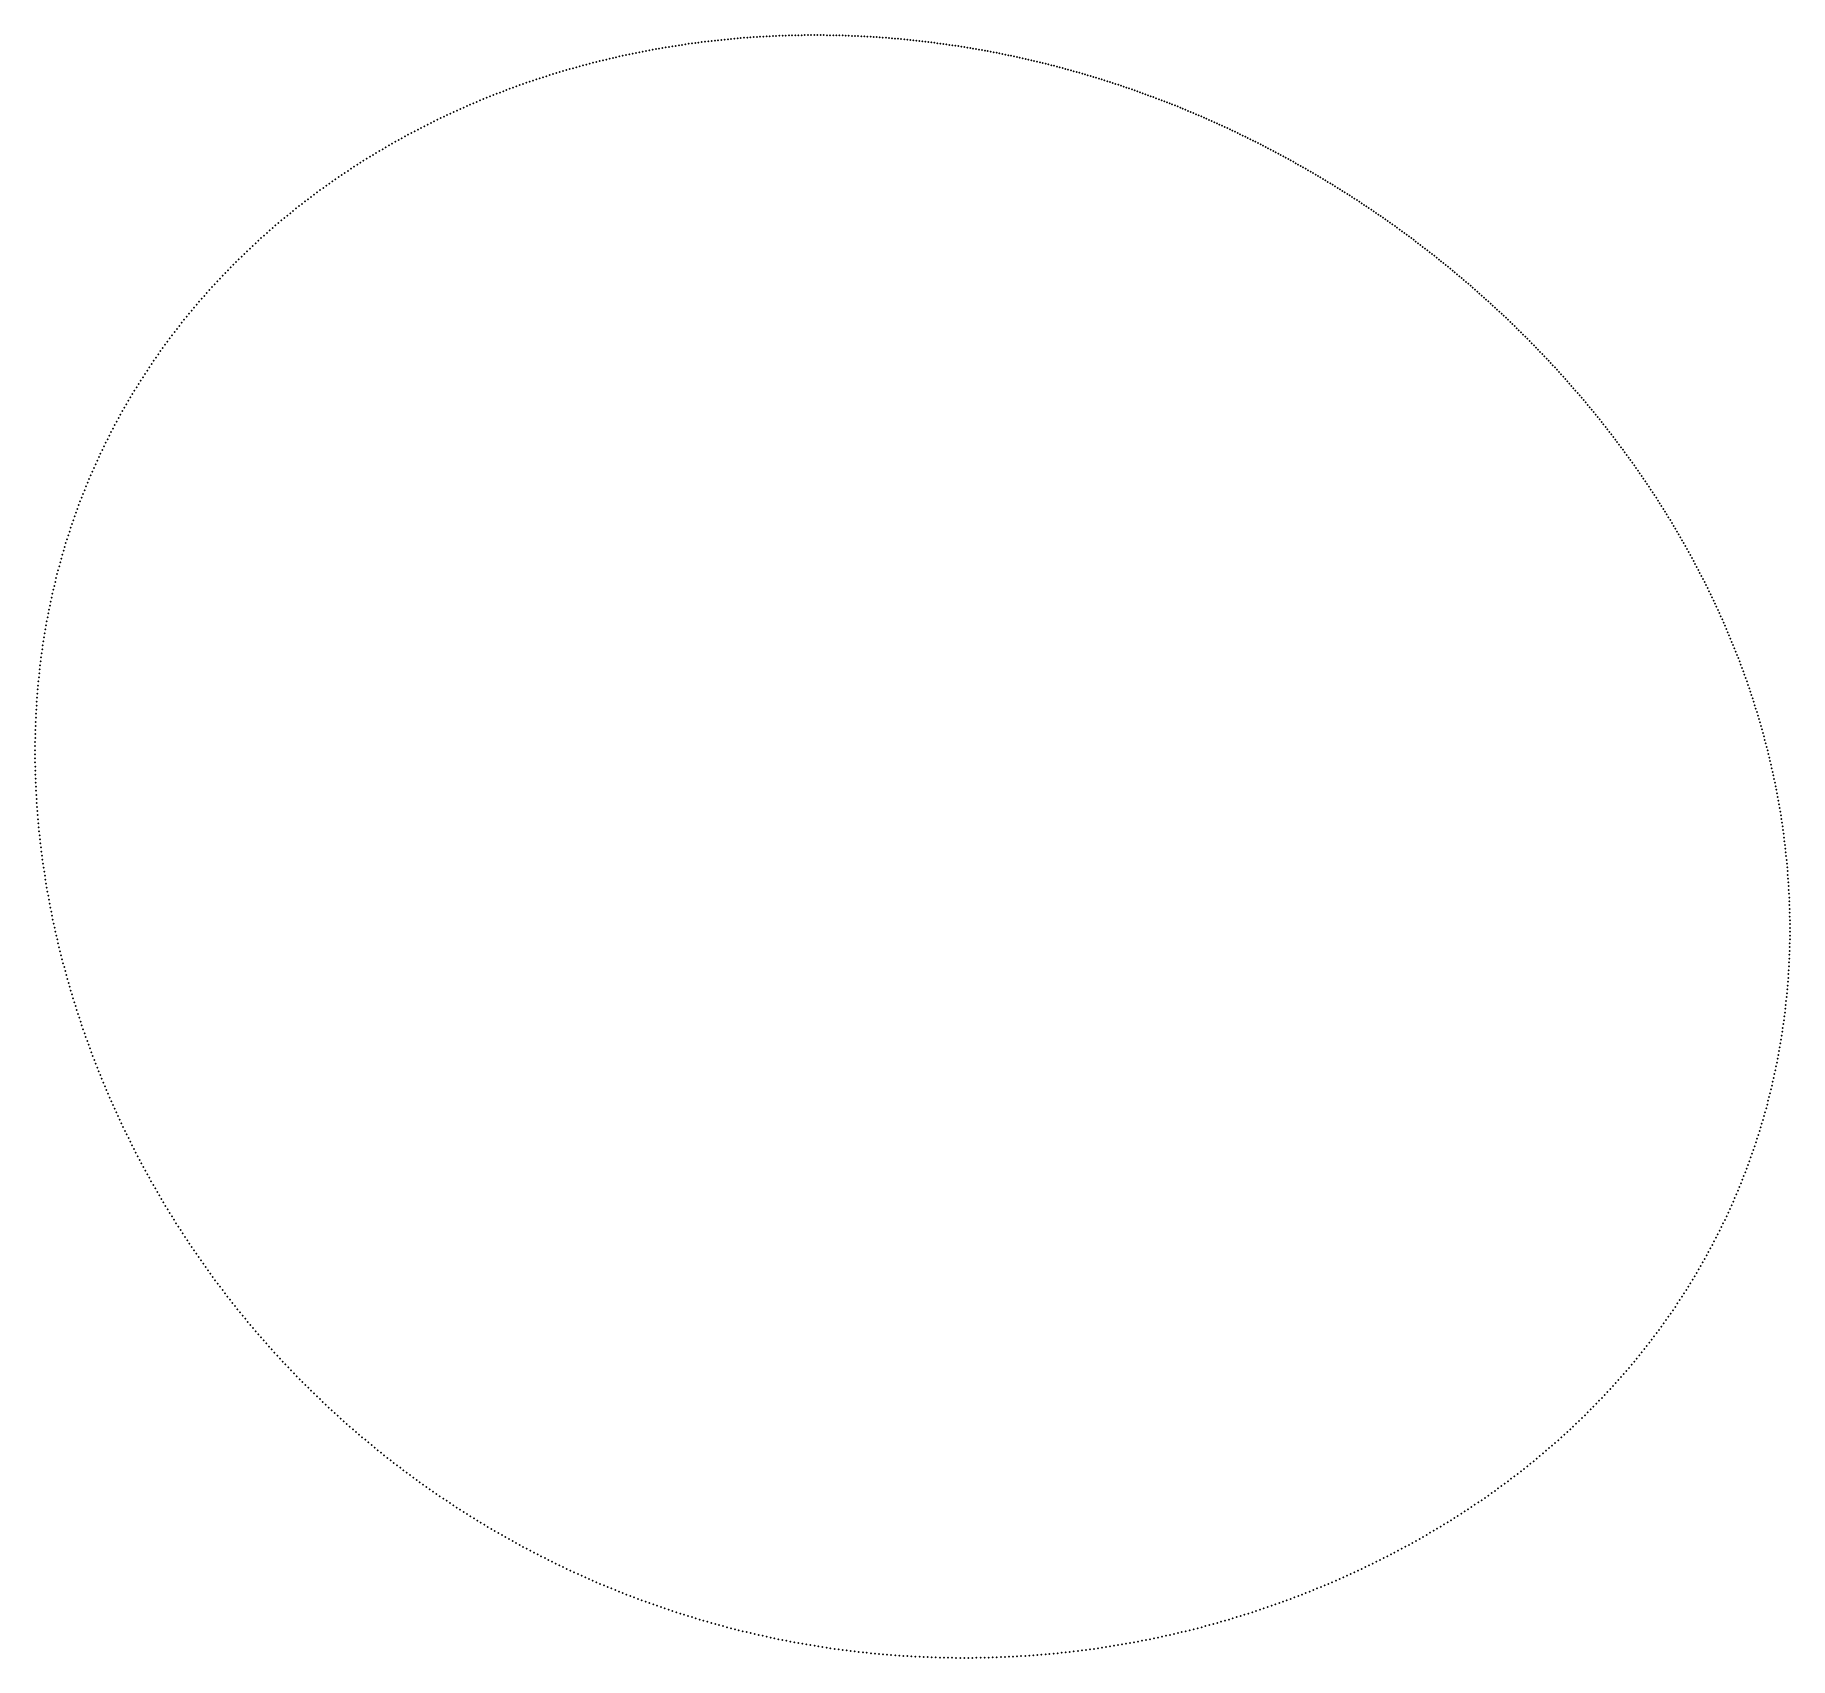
# Model space of a CAD drawing. Header units: metres. Extents: x -101 to 89, y -101 to 75.
import ezdxf

# ---------------------------------------------------------------- set-up
doc = ezdxf.new("R2010")
doc.units = ezdxf.units.M

msp = doc.modelspace()

# ---------------------------------------------------------------- linework, layer by layer
for p in [(-27.69, 74.05), (-27.33, 74.09), (-26.98, 74.13), (-26.63, 74.17), (-26.28, 74.2), (-25.93, 74.24), (-25.57, 74.27), (-25.22, 74.31), (-24.87, 74.34), (-24.52, 74.37), (-24.17, 74.4), (-23.82, 74.43), (-23.47, 74.45), (-23.13, 74.48), (-22.78, 74.5), (-22.43, 74.53), (-22.08, 74.55), (-21.73, 74.57), (-21.39, 74.59), (-21.04, 74.6), (-20.69, 74.62), (-20.35, 74.63), (-20, 74.65), (-19.66, 74.66), (-19.31, 74.67), (-18.97, 74.68), (-18.62, 74.69), (-18.28, 74.7), (-17.94, 74.71), (-17.59, 74.71), (-17.25, 74.72), (-16.91, 74.72), (-16.57, 74.72), (-16.22, 74.72), (-15.88, 74.72), (-15.54, 74.72), (-15.2, 74.72), (-14.86, 74.71), (-14.52, 74.71), (-14.18, 74.7), (-13.84, 74.7), (-13.51, 74.69), (-13.17, 74.68), (-12.83, 74.67), (-12.49, 74.66), (-12.16, 74.64), (-11.82, 74.63), (-11.48, 74.61), (-11.15, 74.6), (-10.81, 74.58), (-10.48, 74.56), (-10.14, 74.54), (-9.81, 74.52), (-9.48, 74.5), (-9.14, 74.48), (-8.81, 74.45), (-8.48, 74.43), (-8.15, 74.4), (-7.82, 74.38), (-7.49, 74.35), (-7.16, 74.32), (-6.83, 74.29), (-6.5, 74.26), (-6.17, 74.23), (-5.84, 74.19), (-5.51, 74.16), (-5.18, 74.13), (-4.86, 74.09), (-4.53, 74.05), (-38.37, 72.17), (-38.01, 72.25), (-37.66, 72.33), (-37.3, 72.42), (-36.94, 72.5), (-36.58, 72.57), (-36.22, 72.65), (-35.86, 72.72), (-35.51, 72.8), (-35.15, 72.87), (-34.79, 72.94), (-34.43, 73.01), (-34.08, 73.08), (-33.72, 73.14), (-33.36, 73.21), (-33.01, 73.27), (-32.65, 73.33), (-32.29, 73.39), (-31.94, 73.45), (-31.58, 73.51), (-31.23, 73.56), (-30.87, 73.62), (-30.52, 73.67), (-30.16, 73.72), (-29.81, 73.78), (-29.45, 73.82), (-29.1, 73.87), (-28.75, 73.92), (-28.39, 73.96), (-28.04, 74.01), (-4.2, 74.01), (-3.88, 73.97), (-3.55, 73.93), (-3.23, 73.89), (-2.9, 73.85), (-2.58, 73.81), (-2.25, 73.76), (-1.93, 73.72), (-1.61, 73.67), (-1.29, 73.63), (-0.96, 73.58), (-0.64, 73.53), (-0.32, 73.48), (0, 73.43), (0.32, 73.38), (0.64, 73.32), (0.96, 73.27), (1.28, 73.22), (1.6, 73.16), (1.91, 73.1), (2.23, 73.05), (2.55, 72.99), (2.87, 72.93), (3.18, 72.87), (3.5, 72.81), (3.81, 72.74), (4.13, 72.68), (4.44, 72.62), (4.76, 72.55), (5.07, 72.49), (5.38, 72.42), (5.69, 72.35), (6.01, 72.28), (6.32, 72.22), (6.63, 72.15), (-45.2, 70.28), (-44.84, 70.39), (-44.48, 70.5), (-44.12, 70.61), (-43.76, 70.72), (-43.41, 70.83), (-43.05, 70.94), (-42.69, 71.04), (-42.33, 71.14), (-41.97, 71.24), (-41.61, 71.34), (-41.25, 71.44), (-40.89, 71.54), (-40.53, 71.63), (-40.17, 71.73), (-39.81, 71.82), (-39.45, 71.91), (-39.09, 72), (-38.73, 72.08), (6.94, 72.07), (7.25, 72), (7.56, 71.93), (7.87, 71.86), (8.18, 71.78), (8.49, 71.71), (8.8, 71.63), (9.1, 71.55), (9.41, 71.47), (9.72, 71.4), (10.02, 71.32), (10.33, 71.24), (10.63, 71.15), (10.94, 71.07), (11.24, 70.99), (11.55, 70.9), (11.85, 70.82), (12.15, 70.73), (12.46, 70.65), (12.76, 70.56), (13.06, 70.47), (13.36, 70.38), (13.66, 70.29), (-50.59, 68.37), (-50.23, 68.51), (-49.87, 68.65), (-49.52, 68.78), (-49.16, 68.92), (-48.8, 69.05), (-48.44, 69.18), (-48.08, 69.31), (-47.72, 69.43), (-47.36, 69.56), (-47, 69.68), (-46.64, 69.81), (-46.28, 69.93), (-45.92, 70.04), (-45.56, 70.16), (13.96, 70.2), (14.26, 70.11), (14.56, 70.02), (14.86, 69.93), (15.16, 69.83), (15.46, 69.74), (15.76, 69.64), (16.06, 69.55), (16.35, 69.45), (16.65, 69.35), (16.95, 69.25), (17.24, 69.15), (17.54, 69.05), (17.83, 68.95), (18.13, 68.85), (18.42, 68.75), (18.71, 68.64), (19.01, 68.54), (19.3, 68.43), (-54.87, 66.56), (-54.52, 66.72), (-54.16, 66.88), (-53.8, 67.04), (-53.45, 67.19), (-53.09, 67.35), (-52.74, 67.5), (-52.38, 67.65), (-52.02, 67.8), (-51.66, 67.94), (-51.31, 68.09), (-50.95, 68.23), (19.59, 68.33), (19.88, 68.22), (20.18, 68.11), (20.47, 68.01), (20.76, 67.9), (21.05, 67.79), (21.34, 67.68), (21.63, 67.56), (21.92, 67.45), (22.21, 67.34), (22.49, 67.23), (22.78, 67.11), (23.07, 67), (23.36, 66.88), (23.64, 66.76), (23.93, 66.65), (24.21, 66.53), (-58.76, 64.69), (-58.41, 64.87), (-58.05, 65.04), (-57.7, 65.22), (-57.35, 65.39), (-57, 65.57), (-56.64, 65.74), (-56.29, 65.91), (-55.94, 66.07), (-55.58, 66.24), (-55.23, 66.4), (24.5, 66.41), (24.78, 66.29), (25.07, 66.17), (25.35, 66.05), (25.64, 65.92), (25.92, 65.8), (26.2, 65.68), (26.48, 65.55), (26.77, 65.43), (27.05, 65.3), (27.33, 65.17), (27.61, 65.05), (27.89, 64.92), (28.17, 64.79), (28.45, 64.66), (-62.24, 62.79), (-61.9, 62.98), (-61.55, 63.18), (-61.2, 63.38), (-60.85, 63.57), (-60.51, 63.76), (-60.16, 63.95), (-59.81, 64.14), (-59.46, 64.32), (-59.11, 64.5), (28.73, 64.53), (29.01, 64.4), (29.29, 64.27), (29.57, 64.13), (29.84, 64), (30.12, 63.86), (30.4, 63.73), (30.67, 63.59), (30.95, 63.46), (31.23, 63.32), (31.5, 63.18), (31.78, 63.04), (32.05, 62.9), (32.33, 62.76), (-65.33, 60.92), (-64.99, 61.13), (-64.65, 61.35), (-64.3, 61.56), (-63.96, 61.77), (-63.62, 61.98), (-63.28, 62.18), (-62.93, 62.38), (-62.59, 62.59), (32.6, 62.62), (32.87, 62.48), (33.15, 62.34), (33.42, 62.19), (33.69, 62.05), (33.96, 61.9), (34.23, 61.76), (34.5, 61.61), (34.78, 61.47), (35.05, 61.32), (35.32, 61.17), (35.59, 61.02), (35.86, 60.87), (-68.36, 58.9), (-68.02, 59.13), (-67.69, 59.36), (-67.35, 59.59), (-67.02, 59.82), (-66.68, 60.04), (-66.34, 60.26), (-66.01, 60.48), (-65.67, 60.7), (36.12, 60.72), (36.39, 60.57), (36.66, 60.41), (36.93, 60.26), (37.2, 60.11), (37.46, 59.95), (37.73, 59.8), (38, 59.64), (38.26, 59.48), (38.53, 59.33), (38.79, 59.17), (39.06, 59.01), (39.32, 58.85), (-70.99, 56.97), (-70.66, 57.22), (-70.34, 57.47), (-70.01, 57.71), (-69.68, 57.95), (-69.35, 58.19), (-69.02, 58.43), (-68.69, 58.66), (39.59, 58.69), (39.85, 58.53), (40.11, 58.36), (40.38, 58.2), (40.64, 58.04), (40.9, 57.87), (41.16, 57.71), (41.43, 57.55), (41.69, 57.38), (41.95, 57.21), (42.21, 57.04), (-73.24, 55.19), (-72.92, 55.45), (-72.6, 55.71), (-72.28, 55.97), (-71.96, 56.22), (-71.64, 56.47), (-71.31, 56.73), (42.47, 56.87), (42.73, 56.7), (42.99, 56.53), (43.24, 56.36), (43.5, 56.19), (43.76, 56.01), (44.02, 55.84), (44.28, 55.66), (44.53, 55.49), (44.79, 55.31), (45.05, 55.14), (-75.44, 53.32), (-75.13, 53.59), (-74.82, 53.86), (-74.51, 54.13), (-74.19, 54.4), (-73.88, 54.67), (-73.56, 54.93), (45.3, 54.96), (45.56, 54.78), (45.82, 54.6), (46.07, 54.42), (46.32, 54.24), (46.58, 54.06), (46.83, 53.88), (47.09, 53.69), (47.34, 53.51), (47.59, 53.32), (-77.58, 51.35), (-77.28, 51.64), (-76.98, 51.92), (-76.67, 52.2), (-76.37, 52.49), (-76.06, 52.76), (-75.75, 53.04), (47.85, 53.14), (48.1, 52.95), (48.35, 52.76), (48.6, 52.58), (48.85, 52.39), (49.1, 52.2), (49.35, 52.01), (49.6, 51.82), (49.85, 51.62), (50.1, 51.43), (-79.37, 49.59), (-79.07, 49.89), (-78.78, 50.19), (-78.48, 50.48), (-78.18, 50.77), (-77.88, 51.06), (50.35, 51.24), (50.6, 51.04), (50.85, 50.85), (51.09, 50.65), (51.34, 50.45), (51.59, 50.26), (51.84, 50.06), (52.08, 49.86), (52.33, 49.66), (52.57, 49.46), (-81.38, 47.46), (-81.1, 47.77), (-80.81, 48.08), (-80.53, 48.38), (-80.24, 48.69), (-79.95, 48.99), (-79.66, 49.29), (52.82, 49.25), (53.06, 49.05), (53.31, 48.85), (53.55, 48.64), (53.8, 48.44), (54.04, 48.23), (54.28, 48.02), (54.52, 47.82), (54.77, 47.61), (-83.05, 45.56), (-82.77, 45.88), (-82.5, 46.2), (-82.22, 46.52), (-81.94, 46.83), (-81.66, 47.15), (55.01, 47.4), (55.25, 47.19), (55.49, 46.98), (55.73, 46.76), (55.97, 46.55), (56.21, 46.34), (56.45, 46.12), (56.69, 45.91), (56.93, 45.69), (-84.39, 43.93), (-84.13, 44.26), (-83.86, 44.59), (-83.59, 44.91), (-83.32, 45.24), (57.17, 45.47), (57.4, 45.25), (57.64, 45.04), (57.88, 44.82), (58.12, 44.59), (58.35, 44.37), (58.59, 44.15), (58.82, 43.93), (59.06, 43.7), (-85.95, 41.92), (-85.69, 42.26), (-85.43, 42.6), (-85.18, 42.93), (-84.92, 43.27), (-84.65, 43.6), (59.29, 43.48), (59.53, 43.25), (59.76, 43.02), (59.99, 42.79), (60.23, 42.56), (60.46, 42.33), (60.69, 42.1), (60.92, 41.87), (-87.19, 40.2), (-86.95, 40.54), (-86.7, 40.89), (-86.45, 41.23), (-86.2, 41.58), (61.15, 41.64), (61.38, 41.4), (61.62, 41.17), (61.85, 40.93), (62.07, 40.7), (62.3, 40.46), (62.53, 40.22), (62.76, 39.98), (-88.63, 38.08), (-88.39, 38.43), (-88.16, 38.79), (-87.92, 39.14), (-87.68, 39.5), (-87.44, 39.85), (62.99, 39.74), (63.21, 39.5), (63.44, 39.26), (63.67, 39.02), (63.89, 38.77), (64.12, 38.53), (64.34, 38.28), (64.57, 38.03), (-89.77, 36.27), (-89.54, 36.63), (-89.32, 37), (-89.09, 37.36), (-88.86, 37.72), (64.79, 37.78), (65.01, 37.54), (65.24, 37.29), (65.46, 37.03), (65.68, 36.78), (65.9, 36.53), (66.12, 36.28), (-90.86, 34.42), (-90.64, 34.79), (-90.43, 35.17), (-90.21, 35.53), (-89.99, 35.9), (66.34, 36.02), (66.56, 35.76), (66.78, 35.51), (67, 35.25), (67.22, 34.99), (67.43, 34.73), (67.65, 34.47), (67.87, 34.21), (-91.89, 32.54), (-91.69, 32.92), (-91.48, 33.3), (-91.28, 33.67), (-91.07, 34.05), (68.08, 33.94), (68.3, 33.68), (68.51, 33.42), (68.73, 33.15), (68.94, 32.88), (69.15, 32.61), (69.37, 32.35), (-92.87, 30.63), (-92.68, 31.01), (-92.49, 31.4), (-92.29, 31.78), (-92.09, 32.16), (69.58, 32.08), (69.79, 31.8), (70, 31.53), (70.21, 31.26), (70.42, 30.98), (70.63, 30.71), (70.83, 30.43), (-93.8, 28.68), (-93.62, 29.07), (-93.44, 29.46), (-93.25, 29.85), (-93.06, 30.24), (71.04, 30.15), (71.25, 29.88), (71.45, 29.6), (71.66, 29.32), (71.86, 29.03), (72.07, 28.75), (-94.67, 26.7), (-94.5, 27.1), (-94.33, 27.49), (-94.16, 27.89), (-93.98, 28.28), (72.27, 28.47), (72.47, 28.18), (72.67, 27.9), (72.88, 27.61), (73.08, 27.32), (73.28, 27.03), (73.47, 26.74), (-95.48, 24.69), (-95.32, 25.1), (-95.16, 25.5), (-95, 25.9), (-94.84, 26.3), (73.67, 26.45), (73.87, 26.16), (74.07, 25.87), (74.26, 25.57), (74.46, 25.28), (74.65, 24.98), (74.85, 24.68), (-96.09, 23.07), (-95.94, 23.48), (-95.79, 23.88), (-95.64, 24.29), (75.04, 24.38), (75.23, 24.08), (75.42, 23.78), (75.61, 23.48), (75.8, 23.18), (75.99, 22.87), (-96.79, 21.02), (-96.66, 21.43), (-96.52, 21.84), (-96.38, 22.25), (-96.23, 22.66), (76.18, 22.57), (76.37, 22.26), (76.55, 21.95), (76.74, 21.64), (76.92, 21.33), (77.1, 21.02), (-97.31, 19.36), (-97.19, 19.77), (-97.06, 20.19), (-96.93, 20.6), (77.29, 20.71), (77.47, 20.4), (77.65, 20.08), (77.83, 19.77), (78.01, 19.45), (78.19, 19.13), (-97.91, 17.26), (-97.8, 17.68), (-97.68, 18.1), (-97.56, 18.52), (-97.44, 18.94), (78.36, 18.81), (78.54, 18.49), (78.71, 18.17), (78.89, 17.85), (79.06, 17.53), (79.23, 17.2), (-98.34, 15.58), (-98.24, 16), (-98.13, 16.42), (-98.02, 16.84), (79.4, 16.88), (79.57, 16.55), (79.74, 16.22), (79.91, 15.9), (80.08, 15.57), (80.24, 15.23), (-98.83, 13.45), (-98.73, 13.88), (-98.64, 14.3), (-98.54, 14.73), (-98.44, 15.15), (80.41, 14.9), (80.57, 14.57), (80.73, 14.24), (80.9, 13.9), (81.06, 13.56), (-99.17, 11.74), (-99.09, 12.17), (-99, 12.59), (-98.92, 13.02), (81.21, 13.23), (81.37, 12.89), (81.53, 12.55), (81.68, 12.21), (81.84, 11.87), (81.99, 11.52), (-99.55, 9.59), (-99.48, 10.02), (-99.4, 10.45), (-99.33, 10.88), (-99.25, 11.31), (82.14, 11.18), (82.29, 10.83), (82.44, 10.49), (82.59, 10.14), (82.74, 9.79), (-99.8, 7.85), (-99.74, 8.29), (-99.68, 8.72), (-99.61, 9.15), (82.88, 9.44), (83.03, 9.09), (83.17, 8.74), (83.31, 8.39), (83.45, 8.04), (83.59, 7.68), (-100.02, 6.12), (-99.97, 6.55), (-99.91, 6.99), (-99.86, 7.42), (83.73, 7.33), (83.87, 6.97), (84, 6.61), (84.14, 6.25), (84.27, 5.89), (-100.23, 3.94), (-100.19, 4.37), (-100.15, 4.81), (-100.11, 5.25), (-100.06, 5.68), (84.4, 5.53), (84.53, 5.17), (84.66, 4.81), (84.78, 4.44), (84.91, 4.08), (-100.36, 2.19), (-100.33, 2.63), (-100.3, 3.06), (-100.27, 3.5), (85.03, 3.71), (85.15, 3.35), (85.28, 2.98), (85.39, 2.61), (85.51, 2.24), (-100.45, 0.44), (-100.43, 0.88), (-100.41, 1.31), (-100.39, 1.75), (85.63, 1.87), (85.74, 1.5), (85.86, 1.12), (85.97, 0.75), (86.08, 0.38), (86.19, 0), (-100.51, -1.75), (-100.5, -1.32), (-100.49, -0.88), (-100.48, -0.44), (-100.47, 0), (86.29, -0.38), (86.4, -0.75), (86.5, -1.13), (86.6, -1.51), (86.7, -1.89), (-100.52, -2.63), (-100.52, -3.07), (-100.51, -2.19), (-100.51, -3.51), (86.8, -2.27), (86.9, -2.65), (86.99, -3.04), (87.09, -3.42), (-100.51, -3.95), (-100.5, -4.39), (-100.49, -4.83), (-100.48, -5.27), (87.18, -3.81), (87.27, -4.19), (87.36, -4.58), (87.44, -4.97), (87.52, -5.35), (-100.47, -5.7), (-100.45, -6.14), (-100.43, -6.58), (-100.41, -7.02), (-100.39, -7.46), (87.61, -5.74), (87.69, -6.13), (87.77, -6.52), (87.85, -6.91), (87.92, -7.31), (-100.36, -7.9), (-100.33, -8.34), (-100.31, -8.78), (-100.27, -9.21), (88, -7.7), (88.07, -8.09), (88.14, -8.49), (88.21, -8.88), (88.27, -9.28), (-100.24, -9.65), (-100.2, -10.09), (-100.16, -10.53), (-100.12, -10.97), (88.34, -9.67), (88.4, -10.07), (88.46, -10.47), (88.52, -10.87), (88.57, -11.27), (-100.08, -11.4), (-100.03, -11.84), (-99.99, -12.28), (-99.94, -12.71), (-99.89, -13.15), (88.63, -11.67), (88.68, -12.07), (88.73, -12.47), (88.78, -12.87), (88.83, -13.28), (-99.83, -13.59), (-99.78, -14.02), (-99.72, -14.46), (-99.66, -14.89), (88.87, -13.68), (88.91, -14.08), (88.95, -14.49), (88.99, -14.89), (-99.6, -15.33), (-99.53, -15.76), (-99.46, -16.2), (-99.4, -16.63), (-99.32, -17.07), (89.03, -15.3), (89.06, -15.7), (89.09, -16.11), (89.12, -16.52), (89.15, -16.93), (-99.25, -17.5), (-99.18, -17.93), (-99.1, -18.37), (-99.02, -18.8), (89.18, -17.33), (89.2, -17.74), (89.22, -18.15), (89.24, -18.56), (89.26, -18.97), (-98.94, -19.23), (-98.86, -19.66), (-98.77, -20.1), (-98.68, -20.53), (89.27, -19.38), (89.29, -19.79), (89.3, -20.21), (89.3, -20.62), (-98.6, -20.96), (-98.5, -21.39), (-98.41, -21.82), (-98.32, -22.25), (-98.22, -22.68), (89.31, -21.03), (89.31, -21.44), (89.31, -22.68), (89.32, -21.86), (89.32, -22.27), (-98.12, -23.1), (-98.02, -23.53), (-97.92, -23.96), (-97.81, -24.39), (89.28, -24.34), (89.29, -23.93), (89.3, -23.51), (89.31, -23.1), (-97.7, -24.81), (-97.6, -25.24), (-97.49, -25.67), (-97.37, -26.09), (-97.26, -26.52), (89.19, -26.42), (89.21, -26), (89.23, -25.59), (89.25, -25.17), (89.27, -24.76), (-97.14, -26.94), (-97.02, -27.36), (-96.9, -27.79), (-96.78, -28.21), (89.07, -28.08), (89.1, -27.67), (89.13, -27.25), (89.16, -26.83), (-96.66, -28.63), (-96.53, -29.05), (-96.4, -29.47), (-96.27, -29.89), (-96.14, -30.31), (88.87, -30.17), (88.91, -29.75), (88.96, -29.33), (89, -28.92), (89.03, -28.5), (-96.01, -30.73), (-95.88, -31.15), (-95.74, -31.57), (-95.6, -31.99), (88.61, -32.25), (88.67, -31.83), (88.72, -31.42), (88.77, -31), (88.82, -30.58), (-95.46, -32.4), (-95.32, -32.82), (-95.17, -33.24), (-95.03, -33.65), (-94.88, -34.07), (88.36, -33.92), (88.43, -33.5), (88.49, -33.08), (88.55, -32.67), (-94.73, -34.48), (-94.58, -34.89), (-94.43, -35.3), (-94.27, -35.72), (87.99, -36), (88.07, -35.58), (88.15, -35.17), (88.22, -34.75), (88.29, -34.33), (-94.11, -36.13), (-93.96, -36.54), (-93.79, -36.95), (-93.63, -37.36), (-93.47, -37.76), (87.65, -37.66), (87.74, -37.24), (87.83, -36.83), (87.91, -36.41), (-93.3, -38.17), (-93.14, -38.58), (-92.97, -38.98), (-92.8, -39.39), (-92.62, -39.79), (87.17, -39.73), (87.27, -39.31), (87.37, -38.9), (87.47, -38.49), (87.56, -38.07), (-92.45, -40.2), (-92.27, -40.6), (-92.09, -41), (-91.91, -41.4), (86.75, -41.38), (86.86, -40.96), (86.96, -40.55), (87.07, -40.14), (-91.73, -41.8), (-91.55, -42.2), (-91.36, -42.6), (-91.18, -43), (-90.99, -43.4), (86.15, -43.43), (86.28, -43.02), (86.4, -42.61), (86.52, -42.2), (86.63, -41.79), (-90.8, -43.8), (-90.61, -44.19), (-90.41, -44.59), (-90.22, -44.98), (-90.02, -45.37), (85.5, -45.46), (85.64, -45.06), (85.77, -44.65), (85.9, -44.24), (86.03, -43.83), (-89.82, -45.77), (-89.62, -46.16), (-89.42, -46.55), (-89.22, -46.94), (-89.01, -47.33), (84.94, -47.08), (85.08, -46.68), (85.22, -46.27), (85.36, -45.87), (-88.8, -47.72), (-88.59, -48.1), (-88.38, -48.49), (-88.17, -48.87), (-87.96, -49.26), (84.17, -49.09), (84.33, -48.69), (84.49, -48.29), (84.64, -47.89), (84.79, -47.48), (-87.74, -49.64), (-87.52, -50.02), (-87.3, -50.4), (-87.08, -50.79), (-86.86, -51.16), (83.35, -51.08), (83.52, -50.68), (83.69, -50.28), (83.85, -49.89), (84.01, -49.49), (-86.64, -51.54), (-86.41, -51.92), (-86.18, -52.3), (-85.95, -52.67), (-85.72, -53.05), (82.46, -53.04), (82.64, -52.65), (82.82, -52.26), (83, -51.86), (83.18, -51.47), (-85.49, -53.42), (-85.26, -53.79), (-85.02, -54.16), (-84.78, -54.54), (-84.55, -54.9), (81.52, -54.98), (81.71, -54.6), (81.9, -54.21), (82.09, -53.82), (82.28, -53.43), (-84.31, -55.27), (-84.06, -55.64), (-83.82, -56.01), (-83.57, -56.37), (-83.33, -56.74), (80.51, -56.9), (80.72, -56.52), (80.92, -56.14), (81.12, -55.75), (81.32, -55.37), (-83.08, -57.1), (-82.83, -57.46), (-82.58, -57.82), (-82.33, -58.18), (-82.07, -58.54), (79.45, -58.79), (79.67, -58.41), (79.88, -58.04), (80.09, -57.66), (80.3, -57.28), (-81.81, -58.9), (-81.56, -59.25), (-81.3, -59.61), (-81.04, -59.96), (-80.77, -60.32), (-80.51, -60.67), (78.33, -60.65), (78.56, -60.28), (78.78, -59.91), (79.01, -59.54), (79.23, -59.16), (-80.24, -61.02), (-79.98, -61.37), (-79.71, -61.72), (-79.44, -62.06), (-79.17, -62.41), (77.15, -62.47), (77.39, -62.11), (77.63, -61.75), (77.86, -61.38), (78.1, -61.02), (-78.89, -62.76), (-78.62, -63.1), (-78.34, -63.44), (-78.07, -63.78), (-77.79, -64.12), (-77.51, -64.46), (75.92, -64.27), (76.17, -63.91), (76.42, -63.56), (76.66, -63.2), (76.91, -62.84), (-77.22, -64.8), (-76.94, -65.14), (-76.66, -65.47), (-76.37, -65.8), (-76.08, -66.14), (74.37, -66.38), (74.63, -66.03), (74.89, -65.68), (75.15, -65.33), (75.41, -64.98), (75.66, -64.62), (-75.79, -66.47), (-75.5, -66.8), (-75.21, -67.13), (-74.92, -67.45), (-74.62, -67.78), (-74.32, -68.11), (73.02, -68.09), (73.29, -67.75), (73.56, -67.41), (73.83, -67.07), (74.1, -66.72), (-74.03, -68.43), (-73.73, -68.75), (-73.43, -69.07), (-73.12, -69.39), (-72.82, -69.71), (-72.52, -70.03), (71.33, -70.1), (71.62, -69.77), (71.9, -69.44), (72.19, -69.1), (72.47, -68.77), (72.74, -68.43), (-72.21, -70.34), (-71.9, -70.66), (-71.59, -70.97), (-71.28, -71.28), (-70.97, -71.59), (-70.66, -71.9), (69.58, -72.05), (69.88, -71.73), (70.17, -71.41), (70.46, -71.08), (70.76, -70.76), (71.05, -70.43), (-70.34, -72.21), (-70.03, -72.52), (-69.71, -72.82), (-69.39, -73.12), (-69.07, -73.43), (-68.75, -73.73), (-68.43, -74.03), (67.76, -73.94), (68.07, -73.63), (68.37, -73.32), (68.68, -73), (68.98, -72.69), (69.28, -72.37), (-68.11, -74.32), (-67.78, -74.62), (-67.45, -74.92), (-67.13, -75.21), (-66.8, -75.5), (-66.47, -75.79), (65.87, -75.78), (66.19, -75.47), (66.51, -75.17), (66.82, -74.87), (67.14, -74.56), (67.45, -74.25), (-66.14, -76.08), (-65.8, -76.37), (-65.47, -76.66), (-65.14, -76.94), (-64.8, -77.22), (-64.46, -77.51), (-64.12, -77.79), (63.92, -77.55), (64.25, -77.26), (64.58, -76.96), (64.91, -76.67), (65.23, -76.37), (65.55, -76.08), (-63.78, -78.07), (-63.44, -78.34), (-63.1, -78.62), (-62.76, -78.89), (-62.41, -79.17), (-62.06, -79.44), (-61.72, -79.71), (61.58, -79.53), (61.92, -79.26), (62.26, -78.97), (62.6, -78.69), (62.93, -78.41), (63.26, -78.12), (63.59, -77.84), (-61.37, -79.98), (-61.02, -80.24), (-60.67, -80.51), (-60.32, -80.77), (-59.96, -81.04), (-59.61, -81.3), (-59.25, -81.56), (59.16, -81.43), (59.51, -81.17), (59.86, -80.9), (60.21, -80.63), (60.55, -80.36), (60.9, -80.09), (61.24, -79.81), (-58.9, -81.81), (-58.54, -82.07), (-58.18, -82.33), (-57.82, -82.58), (-57.46, -82.83), (-57.1, -83.08), (-56.74, -83.33), (56.32, -83.5), (56.68, -83.25), (57.04, -82.99), (57.4, -82.74), (57.75, -82.48), (58.11, -82.22), (58.46, -81.96), (58.81, -81.7), (-56.37, -83.57), (-56.01, -83.82), (-55.64, -84.06), (-55.27, -84.31), (-54.9, -84.55), (-54.54, -84.78), (-54.16, -85.02), (-53.79, -85.26), (53.76, -85.21), (54.13, -84.97), (54.5, -84.73), (54.87, -84.49), (55.23, -84.24), (55.6, -84), (55.96, -83.75), (-53.42, -85.49), (-53.05, -85.72), (-52.67, -85.95), (-52.3, -86.18), (-51.92, -86.41), (-51.54, -86.64), (-51.16, -86.86), (-50.79, -87.08), (-50.4, -87.3), (50.39, -87.28), (50.77, -87.06), (51.15, -86.83), (51.53, -86.61), (51.9, -86.38), (52.28, -86.15), (52.65, -85.92), (53.02, -85.68), (53.39, -85.45), (-50.02, -87.52), (-49.64, -87.74), (-49.26, -87.96), (-48.87, -88.17), (-48.49, -88.38), (-48.1, -88.59), (-47.72, -88.8), (-47.33, -89.01), (-46.94, -89.22), (46.93, -89.21), (47.32, -89), (47.71, -88.79), (48.1, -88.58), (48.48, -88.37), (48.86, -88.15), (49.25, -87.94), (49.63, -87.72), (50.01, -87.5), (-46.55, -89.42), (-46.16, -89.62), (-45.77, -89.82), (-45.37, -90.02), (-44.98, -90.22), (-44.59, -90.41), (-44.19, -90.61), (-43.8, -90.8), (-43.4, -90.99), (43.4, -90.99), (43.79, -90.8), (44.19, -90.6), (44.58, -90.41), (44.98, -90.21), (45.37, -90.02), (45.76, -89.82), (46.15, -89.61), (46.54, -89.41), (-43, -91.18), (-42.6, -91.36), (-42.2, -91.55), (-41.8, -91.73), (-41.4, -91.91), (-41, -92.09), (-40.6, -92.27), (-40.2, -92.45), (-39.79, -92.62), (-39.39, -92.8), (-38.98, -92.97), (38.98, -92.97), (39.39, -92.8), (39.79, -92.62), (40.2, -92.45), (40.6, -92.27), (41, -92.09), (41.4, -91.91), (41.8, -91.73), (42.2, -91.55), (42.6, -91.36), (43, -91.18), (-38.58, -93.14), (-38.17, -93.3), (-37.76, -93.47), (-37.36, -93.63), (-36.95, -93.79), (-36.54, -93.96), (-36.13, -94.11), (-35.72, -94.27), (-35.3, -94.43), (-34.89, -94.58), (-34.48, -94.73), (-34.07, -94.88), (34.07, -94.88), (34.48, -94.73), (34.89, -94.58), (35.3, -94.43), (35.72, -94.27), (36.13, -94.11), (36.54, -93.96), (36.95, -93.79), (37.36, -93.63), (37.76, -93.47), (38.17, -93.3), (38.58, -93.14), (-33.65, -95.03), (-33.24, -95.17), (-32.82, -95.32), (-32.4, -95.46), (-31.99, -95.6), (-31.57, -95.74), (-31.15, -95.88), (-30.73, -96.01), (-30.31, -96.14), (-29.89, -96.28), (-29.47, -96.4), (-29.05, -96.53), (-28.63, -96.66), (-28.21, -96.78), (28.21, -96.78), (28.63, -96.66), (29.05, -96.53), (29.47, -96.4), (29.89, -96.28), (30.31, -96.14), (30.73, -96.01), (31.15, -95.88), (31.57, -95.74), (31.99, -95.6), (32.4, -95.46), (32.82, -95.32), (33.24, -95.17), (33.65, -95.03), (-27.79, -96.9), (-27.36, -97.02), (-26.94, -97.14), (-26.52, -97.26), (-26.09, -97.37), (-25.67, -97.49), (-25.24, -97.6), (-24.81, -97.71), (-24.39, -97.81), (-23.96, -97.92), (-23.53, -98.02), (-23.11, -98.13), (-22.68, -98.23), (-22.25, -98.32), (-21.82, -98.42), (-21.39, -98.51), (-20.96, -98.61), (-20.53, -98.7), (20.53, -98.7), (20.96, -98.61), (21.39, -98.51), (21.82, -98.42), (22.25, -98.32), (22.68, -98.23), (23.11, -98.13), (23.53, -98.02), (23.96, -97.92), (24.39, -97.81), (24.81, -97.71), (25.24, -97.6), (25.67, -97.49), (26.09, -97.37), (26.52, -97.26), (26.94, -97.14), (27.36, -97.02), (27.79, -96.9), (-20.1, -98.79), (-19.67, -98.87), (-19.24, -98.96), (-18.8, -99.04), (-18.37, -99.12), (-17.94, -99.2), (-17.51, -99.28), (-17.07, -99.35), (-16.64, -99.43), (-16.2, -99.5), (-15.77, -99.57), (-15.34, -99.64), (-14.9, -99.7), (-14.47, -99.77), (-14.03, -99.83), (-13.59, -99.89), (-13.16, -99.95), (-12.72, -100), (-12.29, -100.06), (-11.85, -100.11), (-11.41, -100.16), (-10.97, -100.21), (-10.54, -100.26), (-10.1, -100.3), (-9.66, -100.35), (-9.22, -100.39), (-8.79, -100.43), (-8.35, -100.46), (-7.91, -100.5), (-7.47, -100.53), (-7.03, -100.56), (-6.59, -100.59), (6.59, -100.59), (7.03, -100.56), (7.47, -100.53), (7.91, -100.5), (8.35, -100.46), (8.79, -100.43), (9.22, -100.39), (9.66, -100.35), (10.1, -100.3), (10.54, -100.26), (10.97, -100.21), (11.41, -100.16), (11.85, -100.11), (12.29, -100.06), (12.72, -100), (13.16, -99.95), (13.59, -99.89), (14.03, -99.83), (14.47, -99.77), (14.9, -99.7), (15.34, -99.64), (15.77, -99.57), (16.2, -99.5), (16.64, -99.43), (17.07, -99.35), (17.51, -99.28), (17.94, -99.2), (18.37, -99.12), (18.8, -99.04), (19.24, -98.96), (19.67, -98.87), (20.1, -98.79), (-6.15, -100.62), (-5.72, -100.65), (-5.28, -100.67), (-4.84, -100.69), (-4.4, -100.71), (-3.96, -100.73), (-3.52, -100.75), (-3.08, -100.76), (-2.64, -100.77), (-2.2, -100.79), (-1.76, -100.79), (-1.32, -100.8), (-0.88, -100.81), (-0.44, -100.81), (0, -100.81), (0.44, -100.81), (0.88, -100.81), (1.32, -100.8), (1.76, -100.79), (2.2, -100.79), (2.64, -100.77), (3.08, -100.76), (3.52, -100.75), (3.96, -100.73), (4.4, -100.71), (4.84, -100.69), (5.28, -100.67), (5.72, -100.65), (6.15, -100.62)]:
    msp.add_point(p)

doc.saveas('drawing.dxf')
